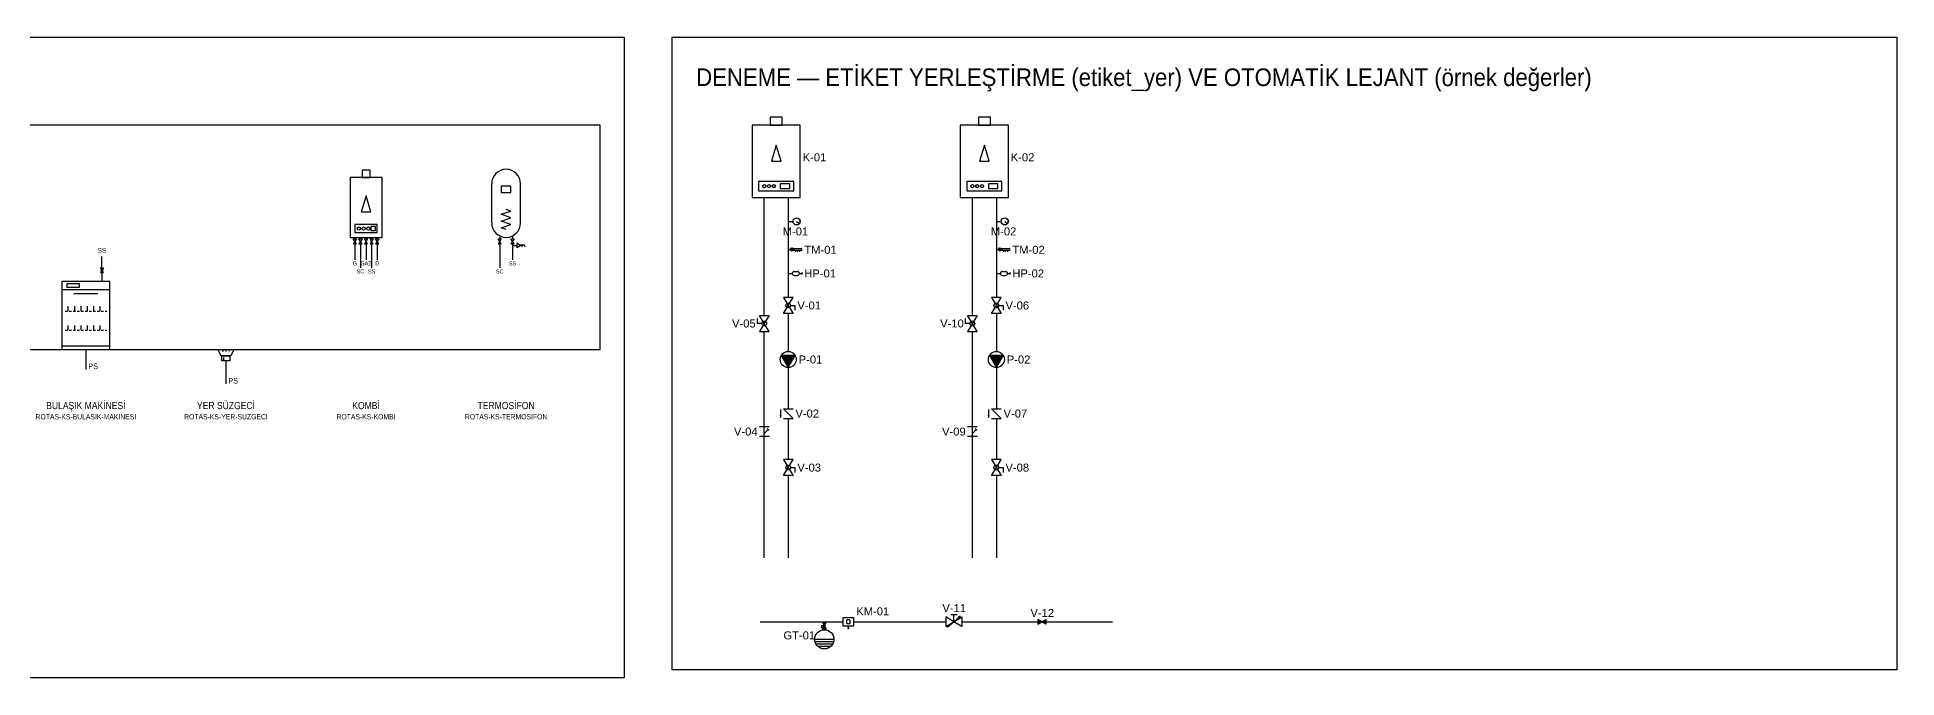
# Model space of a CAD drawing. Header units: centimetres. Extents: x -30 to 10455, y -1638 to 90.
# Drawn here: x 8132 to 10455, y -710 to 90 of the extents above; entities that cross this region are included whole.
import ezdxf
from ezdxf.enums import TextEntityAlignment as Align

# ---------------------------------------------------------------- set-up
doc = ezdxf.new("R2010")
doc.units = ezdxf.units.CM
doc.linetypes.add('DASHED', pattern=[1.524, 1.27, -0.254])
for name, color, linetype in [('ROTAS-DOGALGAZ-BORU', 2, 'Continuous'), ('ROTAS-ISITMA-DONUS', 30, 'DASHED'), ('ROTAS-ISITMA-GIDIS', 10, 'Continuous'), ('ROTAS-ISITMA-SEMBOL', 1, 'Continuous'), ('ROTAS-KAT-BANDI', 8, 'Continuous'), ('ROTAS-LEJANT-BASLIK', 5, 'Continuous'), ('ROTAS-LEJANT-YAZI', 7, 'Continuous'), ('ROTAS-PAFTA', 8, 'Continuous'), ('ROTAS-SEMBOL-NO', 3, 'Continuous'), ('ROTAS-SIHHI-ARMATUR', 2, 'Continuous'), ('ROTAS-SIHHI-PIS-SU', 6, 'Continuous'), ('ROTAS-SIHHI-SICAK-SU', 1, 'DASHED'), ('ROTAS-SIHHI-SOGUK-SU', 5, 'Continuous')]:
    doc.layers.add(name, color=color, linetype=linetype)
doc.styles.add('ROTAS', font='arial.ttf')

# ---------------------------------------------------------------- blocks, each defined once
blk = doc.blocks.new('ROTAS-KS-BULASIK-MAKINESI')
for p, q in [((20, 96), (20, 85)), ((-30, 75), (30, 75)), ((-15, 70), (15, 70)), ((-26, 48), (-23, 48)), ((-22, 48), (-22, 54)), ((-21, 48), (-18, 48)), ((-16, 48), (-13, 48)), ((-14, 48), (-14, 54)), ((-11, 48), (-8, 48)), ((-6, 48), (-6, 54)), ((-6, 48), (-3, 48)), ((-1, 48), (2, 48)), ((2, 48), (2, 54)), ((4, 48), (7, 48)), ((9, 48), (12, 48)), ((10, 48), (10, 54)), ((14, 48), (17, 48)), ((18, 48), (18, 54)), ((19, 48), (22, 48)), ((24, 48), (26, 48)), ((-26, 24), (-23, 24)), ((-22, 24), (-22, 30)), ((-21, 24), (-18, 24)), ((-16, 24), (-13, 24)), ((-14, 24), (-14, 30)), ((-11, 24), (-8, 24)), ((-6, 24), (-6, 30)), ((-6, 24), (-3, 24)), ((-1, 24), (2, 24)), ((2, 24), (2, 30)), ((4, 24), (7, 24)), ((9, 24), (12, 24)), ((10, 24), (10, 30)), ((14, 24), (17, 24)), ((18, 24), (18, 30)), ((19, 24), (22, 24)), ((24, 24), (26, 24))]:
    blk.add_line(p, q)
for points in [[(18.2, 102), (21.8, 102), (20, 99)], [(18.2, 96), (21.8, 96), (20, 99)], [(-30, 0), (30, 0), (30, 85), (-30, 85)], [(-24, 78), (-8, 78), (-8, 82), (-24, 82)], [(-30, 0), (30, 0), (30, 4), (-30, 4)]]:
    blk.add_lwpolyline(points, close=True)
blk.add_circle((20, 99), 0.9)
at = {"style": 'ROTAS'}
for tag, p, height in [('CAP', (32, 40), 8), ('NO', (32, 52), 10)]:
    blk.add_attdef(tag, p, '', height=height, dxfattribs=at)
blk = doc.blocks.new('ROTAS-KS-YER-SUZGECI')
for p, q in [((-5, 0), (-3.5, -2.5)), ((0, 0), (0, -2.5)), ((5, 0), (3.5, -2.5)), ((-2.5, -14), (-2.5, -10)), ((0, -14), (0, -18))]:
    blk.add_line(p, q)
for points in [[(-10, 0), (10, 0), (6, -8), (-6, -8)], [(-5, -8), (5, -8), (5, -14), (-5, -14)]]:
    blk.add_lwpolyline(points, close=True)
at = {"style": 'ROTAS'}
for tag, p, height in [('NO', (12, -8), 10), ('CAP', (12, -20), 8)]:
    blk.add_attdef(tag, p, '', height=height, dxfattribs=at)
blk = doc.blocks.new('ROTAS-KS-KOMBI')
for p, q in [((-14, 140), (-14, 138)), ((-7, 140), (-7, 138)), ((0, 140), (0, 138)), ((7, 140), (7, 138)), ((14, 140), (14, 138)), ((-14, 132), (-14, 126)), ((-7, 132), (-7, 126)), ((0, 132), (0, 126)), ((7, 132), (7, 126)), ((14, 132), (14, 126))]:
    blk.add_line(p, q)
for points in [[(-20, 140), (20, 140), (20, 215), (-20, 215)], [(-5, 215), (5, 215), (5, 224), (-5, 224)], [(-6, 172), (6, 172), (0, 192)], [(-14, 146), (14, 146), (14, 156), (-14, 156)], [(6, 148.5), (12, 148.5), (12, 153.5), (6, 153.5)], [(-16, 138), (-12, 138), (-14, 135)], [(-16, 132), (-12, 132), (-14, 135)], [(-9, 138), (-5, 138), (-7, 135)], [(-9, 132), (-5, 132), (-7, 135)], [(-2, 138), (2, 138), (0, 135)], [(-2, 132), (2, 132), (0, 135)], [(5, 138), (9, 138), (7, 135)], [(5, 132), (9, 132), (7, 135)], [(12, 138), (16, 138), (14, 135)], [(12, 132), (16, 132), (14, 135)]]:
    blk.add_lwpolyline(points, close=True)
for centre in [(-9, 151), (-3, 151), (3, 151)]:
    blk.add_circle(centre, 2)
at = {"style": 'ROTAS'}
for tag, p, height in [('NO', (22, 176), 10), ('CAP', (22, 164), 8)]:
    blk.add_attdef(tag, p, '', height=height, dxfattribs=at)
blk = doc.blocks.new('ROTAS-KS-TERMOSIFON')
for p, q in [((-18, 158), (-18, 207)), ((18, 158), (18, 207)), ((-8, 141.9), (-8, 138)), ((8, 141.9), (8, 138)), ((-8, 132), (-8, 126)), ((8, 132), (8, 126)), ((8, 130), (14, 130))]:
    blk.add_line(p, q)
for points in [[(-6, 196), (6, 196), (6, 204), (-6, 204)], [(-10, 138), (-6, 138), (-8, 135)], [(-10, 132), (-6, 132), (-8, 135)], [(6, 138), (10, 138), (8, 135)], [(6, 132), (10, 132), (8, 135)], [(14, 127), (14, 133), (18, 130)]]:
    blk.add_lwpolyline(points, close=True)
for points in [[(0, 150), (-6, 152.1), (6, 156.2), (-6, 160.4), (6, 164.6), (-6, 168.8), (6, 172.9), (0, 175)], [(18, 130), (18.8, 131.5), (20.2, 128.5), (21.8, 131.5), (23.2, 128.5), (24, 130)]]:
    blk.add_lwpolyline(points)
for centre, start, end in [((0, 207), 0, 180), ((0, 158), 180, 360)]:
    blk.add_arc(centre, 18, start, end)
at = {"style": 'ROTAS'}
for tag, p, height in [('NO', (26, 176.5), 10), ('CAP', (26, 164.5), 8)]:
    blk.add_attdef(tag, p, '', height=height, dxfattribs=at)
blk = doc.blocks.new('ROTAS-IS-KAZAN')
for points in [[(-7.5, 90), (7.5, 90), (7.5, 100), (-7.5, 100)], [(-30, 0), (30, 0), (30, 90), (-30, 90)], [(-6, 45), (6, 45), (0, 65)], [(-22, 8), (22, 8), (22, 20), (-22, 20)], [(5, 11), (17, 11), (17, 17), (5, 17)]]:
    blk.add_lwpolyline(points, close=True)
for centre in [(-15, 14), (-9, 14), (-3, 14)]:
    blk.add_circle(centre, 2)
at = {"style": 'ROTAS'}
for tag, p, height in [('CAP', (32, 39), 8), ('NO', (32, 51), 10)]:
    blk.add_attdef(tag, p, '', height=height, dxfattribs=at)
blk = doc.blocks.new('ROTAS-SB-KURESEL-VANA')
for p, q in [((0, 3), (0, 8.4)), ((0, 8.4), (6, 8.4))]:
    blk.add_line(p, q)
for points in [[(-10, 6), (-10, -6), (0, 0)], [(10, 6), (10, -6), (0, 0)]]:
    blk.add_lwpolyline(points, close=True)
blk.add_circle((0, 0), 3)
at = {"style": 'ROTAS'}
for tag, p, height in [('NO', (12, 2.2), 10), ('CAP', (12, -9.8), 8)]:
    blk.add_attdef(tag, p, '', height=height, dxfattribs=at)
blk = doc.blocks.new('ROTAS-IS-POMPA')
h = blk.add_hatch(color=256)
h.dxf.hatch_style = 1
h.paths.add_polyline_path([(10, 0), (-5, 8.7), (-5, -8.7)])
blk.add_lwpolyline([(10, 0), (-5, 8.7), (-5, -8.7)], close=True)
blk.add_circle((0, 0), 10)
at = {"style": 'ROTAS'}
for tag, p, height in [('NO', (12, 1), 10), ('CAP', (12, -11), 8)]:
    blk.add_attdef(tag, p, '', height=height, dxfattribs=at)
blk = doc.blocks.new('ROTAS-SB-CEKVALF')
h = blk.add_hatch(color=256)
h.dxf.hatch_style = 1
h.paths.add_polyline_path([(5, -9.6), (2.6, -9), (2.6, -10.2)])
for p, q in [((-6, -6), (-6, 6)), ((-6, -6), (6, 6)), ((6, -6), (6, 6)), ((-5, -9.6), (5, -9.6))]:
    blk.add_line(p, q)
blk.add_lwpolyline([(5, -9.6), (2.6, -9), (2.6, -10.2)], close=True)
at = {"style": 'ROTAS'}
for tag, p, height in [('NO', (8, -1.1), 10), ('CAP', (8, -13.1), 8)]:
    blk.add_attdef(tag, p, '', height=height, dxfattribs=at)
blk = doc.blocks.new('ROTAS-SB-PISLIK-TUTUCU')
for p, q in [((-6, -6), (-6, 6)), ((-6, 0), (6, 0)), ((-2.4, 0), (2.5, -4.9)), ((6, -6), (6, 6)), ((1.3, -6.2), (3.8, -3.7))]:
    blk.add_line(p, q)
at = {"style": 'ROTAS'}
for tag, p, height in [('NO', (8, 0.9), 10), ('CAP', (8, -11.1), 8)]:
    blk.add_attdef(tag, p, '', height=height, dxfattribs=at)
blk = doc.blocks.new('ROTAS-IS-MANOMETRE')
for p, q in [((-3.1, 12.3), (-3.9, 12.8)), ((-1.8, 13.6), (-2.2, 14.4)), ((0, 14.1), (0, 15)), ((0, 10.5), (2.2, 13.1)), ((0, 0), (0, 6)), ((1.8, 13.6), (2.3, 14.4)), ((3.1, 12.3), (3.9, 12.8))]:
    blk.add_line(p, q)
blk.add_circle((0, 10.5), 4.5)
at = {"style": 'ROTAS'}
for tag, p, height in [('CAP', (6.5, -3.5), 8), ('NO', (6.5, 8.5), 10)]:
    blk.add_attdef(tag, p, '', height=height, dxfattribs=at)
blk = doc.blocks.new('ROTAS-IS-TERMOMETRE')
h = blk.add_hatch(color=256)
h.dxf.hatch_style = 1
h.paths.add_polyline_path([(2, 4.5), (1.9, 5), (1.7, 5.5), (1.4, 5.9), (1, 6.2), (0.5, 6.4), (0, 6.5), (-0.5, 6.4), (-1, 6.2), (-1.4, 5.9), (-1.7, 5.5), (-1.9, 5), (-2, 4.5), (-1.9, 4), (-1.7, 3.5), (-1.4, 3.1), (-1, 2.8), (-0.5, 2.6), (0, 2.5), (0.5, 2.6), (1, 2.8), (1.4, 3.1), (1.7, 3.5), (1.9, 4)])
for p, q in [((-1.1, 6.2), (-1.1, 16)), ((0, 0), (0, 2.5)), ((1.1, 6.2), (1.1, 16)), ((1.1, 14), (3, 14)), ((1.1, 11.5), (3, 11.5)), ((1.1, 9), (3, 9))]:
    blk.add_line(p, q)
blk.add_circle((0, 4.5), 2)
blk.add_arc((0, 16), 1.1, 0, 180)
at = {"style": 'ROTAS'}
for tag, p, height in [('CAP', (5, -2.4), 8), ('NO', (5, 9.6), 10)]:
    blk.add_attdef(tag, p, '', height=height, dxfattribs=at)
blk = doc.blocks.new('ROTAS-IS-PURJOR')
for p, q in [((-2.5, 7.5), (-2.5, 11.5)), ((-1.5, 17), (1.5, 17)), ((0, 14), (0, 17)), ((0, 0), (0, 5)), ((2.5, 7.5), (2.5, 11.5))]:
    blk.add_line(p, q)
for centre, start, end in [((0, 11.5), 0, 180), ((0, 7.5), 180, 360)]:
    blk.add_arc(centre, 2.5, start, end)
at = {"style": 'ROTAS'}
for tag, p, height in [('CAP', (4.5, -2.5), 8), ('NO', (4.5, 9.5), 10)]:
    blk.add_attdef(tag, p, '', height=height, dxfattribs=at)
blk = doc.blocks.new('ROTAS-IS-KALORIMETRE')
h = blk.add_hatch(color=256)
h.dxf.hatch_style = 1
h.paths.add_polyline_path([(1.3, -8), (1.3, -7.7), (1.1, -7.3), (0.9, -7.1), (0.7, -6.9), (0.3, -6.7), (0, -6.7), (-0.3, -6.7), (-0.7, -6.9), (-0.9, -7.1), (-1.1, -7.3), (-1.3, -7.7), (-1.3, -8), (-1.3, -8.3), (-1.1, -8.7), (-0.9, -8.9), (-0.7, -9.1), (-0.3, -9.3), (0, -9.3), (0.3, -9.3), (0.7, -9.1), (0.9, -8.9), (1.1, -8.7), (1.3, -8.3)])
blk.add_line((0, -5), (0, -6.7))
blk.add_lwpolyline([(-7, -5), (7, -5), (7, 5), (-7, 5)], close=True)
for points in [[(-0.9, -2.8), (-1.8, -1.8), (-1.8, 1.8), (-0.9, 2.8), (0.9, 2.8), (1.8, 1.8), (1.8, -1.8), (0.9, -2.8), (-0.9, -2.8)], [(0.5, -1.4), (2.1, -3.2)]]:
    blk.add_lwpolyline(points)
at = {"style": 'ROTAS'}
for tag, p, height in [('NO', (9, -1.2), 10), ('CAP', (9, -13.2), 8)]:
    blk.add_attdef(tag, p, '', height=height, dxfattribs=at)
blk = doc.blocks.new('ROTAS-IS-BALANS-VANASI')
h = blk.add_hatch(color=256)
h.dxf.hatch_style = 1
h.paths.add_polyline_path([(8, 7), (5.2, 5.6), (6.2, 4.5)])
for p, q in [((-8, -7), (8, 7)), ((-4, 9), (4, 9)), ((0, 0), (0, 9))]:
    blk.add_line(p, q)
for points in [[(-10, 6), (-10, -6), (0, 0)], [(10, 6), (10, -6), (0, 0)], [(8, 7), (5.2, 5.6), (6.2, 4.5)]]:
    blk.add_lwpolyline(points, close=True)
at = {"style": 'ROTAS'}
for tag, p, height in [('NO', (12, 2), 10), ('CAP', (12, -10), 8)]:
    blk.add_attdef(tag, p, '', height=height, dxfattribs=at)
blk = doc.blocks.new('ROTAS-IS-RAKORLU-DONUS')
h = blk.add_hatch(color=256)
h.dxf.hatch_style = 1
h.paths.add_polyline_path([(-5, 3), (-5, -3), (0, 0)])
h = blk.add_hatch(color=256)
h.dxf.hatch_style = 1
h.paths.add_polyline_path([(5, 3), (5, -3), (0, 0)])
for points in [[(-5, 3), (-5, -3), (0, 0)], [(5, 3), (5, -3), (0, 0)]]:
    blk.add_lwpolyline(points, close=True)
at = {"style": 'ROTAS'}
for tag, p, height in [('NO', (7, 1), 10), ('CAP', (7, -11), 8)]:
    blk.add_attdef(tag, p, '', height=height, dxfattribs=at)
blk = doc.blocks.new('ROTAS-IS-GENLESME-TANKI')
for p, q in [((-11.6, 25), (11.6, 25)), ((-10.4, 28), (10.4, 28)), ((-7.9, 31), (7.9, 31)), ((-12, 22), (12, 22)), ((0, 0), (0, 10)), ((1.2, 5), (3.4, 5)), ((3.4, 5), (3.4, 7.4))]:
    blk.add_line(p, q)
for points in [[(-2.4, 9), (2.4, 9), (0, 5)], [(-2.4, 1), (2.4, 1), (0, 5)]]:
    blk.add_lwpolyline(points, close=True)
for centre, radius in [((0, 22), 12), ((0, 5), 1.2)]:
    blk.add_circle(centre, radius)
at = {"style": 'ROTAS'}
for tag, p, height in [('NO', (14, 18), 10), ('CAP', (14, 6), 8)]:
    blk.add_attdef(tag, p, '', height=height, dxfattribs=at)

msp = doc.modelspace()

# ---------------------------------------------------------------- linework, layer by layer
at = {"layer": 'ROTAS-DOGALGAZ-BORU'}
msp.add_line((8542.5, -174), (8542.5, -188), dxfattribs=at)
at = {"layer": 'ROTAS-ISITMA-DONUS'}
for p, q in [((9040, -257.5), (9040, -110)), ((9300, -257.5), (9300, -110)), ((8556.5, -174), (8556.5, -188)), ((9040, -396.5), (9040, -277.5)), ((9300, -396.5), (9300, -277.5)), ((9040, -560), (9040, -408.5)), ((9300, -560), (9300, -408.5)), ((9035, -640), (9138, -640)), ((9152, -640), (9267, -640)), ((9287, -640), (9382, -640)), ((9392, -640), (9475, -640))]:
    msp.add_line(p, q, dxfattribs=at)
at = {"layer": 'ROTAS-ISITMA-GIDIS'}
for p, q in [((9070, -110), (9070, -235)), ((9330, -110), (9330, -235)), ((8528.5, -174), (8528.5, -188)), ((9070, -255), (9070, -302.5)), ((9330, -255), (9330, -302.5)), ((9070, -322.5), (9070, -374)), ((9330, -322.5), (9330, -374)), ((9070, -386), (9070, -437.5)), ((9330, -386), (9330, -437.5)), ((9070, -457.5), (9070, -560)), ((9330, -457.5), (9330, -560))]:
    msp.add_line(p, q, dxfattribs=at)
at = {"layer": 'ROTAS-KAT-BANDI'}
msp.add_lwpolyline([(6850, -300), (8835, -300), (8835, -20), (6850, -20)], close=True, dxfattribs=at)
at = {"layer": 'ROTAS-PAFTA'}
for points in [[(6820, 90), (8865, 90), (8865, -710), (6820, -710)], [(8925, 90), (10455, 90), (10455, -700), (8925, -700)]]:
    msp.add_lwpolyline(points, close=True, dxfattribs=at)
at = {"layer": 'ROTAS-SIHHI-PIS-SU'}
for p, q in [((8192.5, -300), (8192.5, -325)), ((8367.5, -318), (8367.5, -343))]:
    msp.add_line(p, q, dxfattribs=at)
at = {"layer": 'ROTAS-SIHHI-SICAK-SU'}
for p, q in [((8535.5, -174), (8535.5, -198)), ((8709.5, -174), (8709.5, -198))]:
    msp.add_line(p, q, dxfattribs=at)
at = {"layer": 'ROTAS-SIHHI-SOGUK-SU'}
for p, q in [((8212.5, -198), (8212.5, -184)), ((8549.5, -174), (8549.5, -198)), ((8725.5, -174), (8725.5, -188))]:
    msp.add_line(p, q, dxfattribs=at)

# ---------------------------------------------------------------- block references
at = {"layer": 'ROTAS-ISITMA-SEMBOL'}
ref = msp.add_blockref('ROTAS-IS-KAZAN', (9055, -110), dxfattribs=at)
ref.add_attrib('NO', 'K-01', (9088, -65), dxfattribs={"layer": 'ROTAS-SEMBOL-NO', "height": 10, "style": 'ROTAS'})
ref = msp.add_blockref('ROTAS-IS-KAZAN', (9315, -110), dxfattribs=at)
ref.add_attrib('NO', 'K-02', (9348, -65), dxfattribs={"layer": 'ROTAS-SEMBOL-NO', "height": 10, "style": 'ROTAS'})
ref = msp.add_blockref('ROTAS-IS-MANOMETRE', (9070, -140), dxfattribs=dict(at, rotation=-90))
ref.add_attrib('NO', 'M-01', (9063.1, -157.5), dxfattribs={"layer": 'ROTAS-SEMBOL-NO', "height": 10, "style": 'ROTAS'})
ref = msp.add_blockref('ROTAS-IS-MANOMETRE', (9330, -140), dxfattribs=dict(at, rotation=-90))
ref.add_attrib('NO', 'M-02', (9323.1, -157.5), dxfattribs={"layer": 'ROTAS-SEMBOL-NO', "height": 10, "style": 'ROTAS'})
ref = msp.add_blockref('ROTAS-IS-TERMOMETRE', (9070, -175), dxfattribs=dict(at, rotation=-90))
ref.add_attrib('NO', 'TM-01', (9090.1, -180.5), dxfattribs={"layer": 'ROTAS-SEMBOL-NO', "height": 10, "style": 'ROTAS'})
ref = msp.add_blockref('ROTAS-IS-TERMOMETRE', (9330, -175), dxfattribs=dict(at, rotation=-90))
ref.add_attrib('NO', 'TM-02', (9350.1, -180.5), dxfattribs={"layer": 'ROTAS-SEMBOL-NO', "height": 10, "style": 'ROTAS'})
ref = msp.add_blockref('ROTAS-IS-PURJOR', (9070, -205), dxfattribs=dict(at, rotation=-90))
ref.add_attrib('NO', 'HP-01', (9090, -210), dxfattribs={"layer": 'ROTAS-SEMBOL-NO', "height": 10, "style": 'ROTAS'})
ref = msp.add_blockref('ROTAS-IS-PURJOR', (9330, -205), dxfattribs=dict(at, rotation=-90))
ref.add_attrib('NO', 'HP-02', (9350, -210), dxfattribs={"layer": 'ROTAS-SEMBOL-NO', "height": 10, "style": 'ROTAS'})
ref = msp.add_blockref('ROTAS-SB-KURESEL-VANA', (9070, -245), dxfattribs=dict(at, rotation=-90))
ref.add_attrib('NO', 'V-01', (9081.4, -250), dxfattribs={"layer": 'ROTAS-SEMBOL-NO', "height": 10, "style": 'ROTAS'})
ref = msp.add_blockref('ROTAS-SB-KURESEL-VANA', (9330, -245), dxfattribs=dict(at, rotation=-90))
ref.add_attrib('NO', 'V-06', (9341.4, -250), dxfattribs={"layer": 'ROTAS-SEMBOL-NO', "height": 10, "style": 'ROTAS'})
ref = msp.add_blockref('ROTAS-SB-KURESEL-VANA', (9040, -267.5), dxfattribs=dict(at, rotation=90))
ref.add_attrib('NO', 'V-05', (8999.8, -272.5), dxfattribs={"layer": 'ROTAS-SEMBOL-NO', "height": 10, "style": 'ROTAS'})
ref = msp.add_blockref('ROTAS-SB-KURESEL-VANA', (9300, -267.5), dxfattribs=dict(at, rotation=90))
ref.add_attrib('NO', 'V-10', (9259.8, -272.5), dxfattribs={"layer": 'ROTAS-SEMBOL-NO', "height": 10, "style": 'ROTAS'})
ref = msp.add_blockref('ROTAS-IS-POMPA', (9070, -312.5), dxfattribs=dict(at, rotation=-90))
ref.add_attrib('NO', 'P-01', (9083, -317.5), dxfattribs={"layer": 'ROTAS-SEMBOL-NO', "height": 10, "style": 'ROTAS'})
ref = msp.add_blockref('ROTAS-IS-POMPA', (9330, -312.5), dxfattribs=dict(at, rotation=-90))
ref.add_attrib('NO', 'P-02', (9343, -317.5), dxfattribs={"layer": 'ROTAS-SEMBOL-NO', "height": 10, "style": 'ROTAS'})
ref = msp.add_blockref('ROTAS-SB-CEKVALF', (9070, -380), dxfattribs=dict(at, rotation=-90))
ref.add_attrib('NO', 'V-02', (9079, -385), dxfattribs={"layer": 'ROTAS-SEMBOL-NO', "height": 10, "style": 'ROTAS'})
ref = msp.add_blockref('ROTAS-SB-CEKVALF', (9330, -380), dxfattribs=dict(at, rotation=-90))
ref.add_attrib('NO', 'V-07', (9339, -385), dxfattribs={"layer": 'ROTAS-SEMBOL-NO', "height": 10, "style": 'ROTAS'})
ref = msp.add_blockref('ROTAS-SB-PISLIK-TUTUCU', (9040, -402.5), dxfattribs=dict(at, rotation=90))
ref.add_attrib('NO', 'V-04', (9002.2, -407.5), dxfattribs={"layer": 'ROTAS-SEMBOL-NO', "height": 10, "style": 'ROTAS'})
ref = msp.add_blockref('ROTAS-SB-PISLIK-TUTUCU', (9300, -402.5), dxfattribs=dict(at, rotation=90))
ref.add_attrib('NO', 'V-09', (9262.2, -407.5), dxfattribs={"layer": 'ROTAS-SEMBOL-NO', "height": 10, "style": 'ROTAS'})
ref = msp.add_blockref('ROTAS-SB-KURESEL-VANA', (9070, -447.5), dxfattribs=dict(at, rotation=-90))
ref.add_attrib('NO', 'V-03', (9081.4, -452.5), dxfattribs={"layer": 'ROTAS-SEMBOL-NO', "height": 10, "style": 'ROTAS'})
ref = msp.add_blockref('ROTAS-SB-KURESEL-VANA', (9330, -447.5), dxfattribs=dict(at, rotation=-90))
ref.add_attrib('NO', 'V-08', (9341.4, -452.5), dxfattribs={"layer": 'ROTAS-SEMBOL-NO', "height": 10, "style": 'ROTAS'})
ref = msp.add_blockref('ROTAS-IS-KALORIMETRE', (9145, -640), dxfattribs=at)
ref.add_attrib('NO', 'KM-01', (9155, -632), dxfattribs={"layer": 'ROTAS-SEMBOL-NO', "height": 10, "style": 'ROTAS'})
ref = msp.add_blockref('ROTAS-IS-BALANS-VANASI', (9277, -640), dxfattribs=at)
ref.add_attrib('NO', 'V-11', (9262.6, -628), dxfattribs={"layer": 'ROTAS-SEMBOL-NO', "height": 10, "style": 'ROTAS'})
ref = msp.add_blockref('ROTAS-IS-RAKORLU-DONUS', (9387, -640), dxfattribs=at)
ref.add_attrib('NO', 'V-12', (9372.6, -634), dxfattribs={"layer": 'ROTAS-SEMBOL-NO', "height": 10, "style": 'ROTAS'})
ref = msp.add_blockref('ROTAS-IS-GENLESME-TANKI', (9115, -640), dxfattribs=dict(at, rotation=180))
ref.add_attrib('NO', 'GT-01', (9064, -662), dxfattribs={"layer": 'ROTAS-SEMBOL-NO', "height": 10, "style": 'ROTAS'})
at = {"layer": 'ROTAS-SIHHI-ARMATUR'}
for name, p in [('ROTAS-KS-KOMBI', (8542.5, -300)), ('ROTAS-KS-TERMOSIFON', (8717.5, -300)), ('ROTAS-KS-BULASIK-MAKINESI', (8192.5, -300)), ('ROTAS-KS-YER-SUZGECI', (8367.5, -300))]:
    msp.add_blockref(name, p, dxfattribs=at)

# ---------------------------------------------------------------- texts
at = {"layer": 'ROTAS-DOGALGAZ-BORU', "style": 'ROTAS', "width": 0.85}
msp.add_text('GAZ', height=5, dxfattribs=at).set_placement((8542.5, -190), align=Align.TOP_CENTER)
at = {"layer": 'ROTAS-ISITMA-DONUS', "style": 'ROTAS', "width": 0.85}
msp.add_text('D', height=5, dxfattribs=at).set_placement((8556.5, -190), align=Align.TOP_CENTER)
at = {"layer": 'ROTAS-ISITMA-GIDIS', "style": 'ROTAS', "width": 0.85}
msp.add_text('G', height=5, dxfattribs=at).set_placement((8528.5, -190), align=Align.TOP_CENTER)
at = {"layer": 'ROTAS-LEJANT-BASLIK', "style": 'ROTAS', "width": 0.9}
msp.add_text('DENEME — ETİKET YERLEŞTİRME (etiket_yer) VE OTOMATİK LEJANT (örnek değerler)', height=22, dxfattribs=at).set_placement((8955, 40), align=Align.MIDDLE_LEFT)
at = {"layer": 'ROTAS-LEJANT-YAZI', "style": 'ROTAS'}
for s, height, width, p in [('BULAŞIK MAKİNESİ', 9, 0.85, (8192.5, -370)), ('YER SÜZGECİ', 9, 0.85, (8367.5, -370)), ('KOMBİ', 9, 0.85, (8542.5, -370)), ('TERMOSİFON', 9, 0.85, (8717.5, -370)), ('ROTAS-KS-BULASIK-MAKINESI', 6.5, 0.75, (8192.5, -384)), ('ROTAS-KS-YER-SUZGECI', 6.5, 0.75, (8367.5, -384)), ('ROTAS-KS-KOMBI', 6.5, 0.75, (8542.5, -384)), ('ROTAS-KS-TERMOSIFON', 6.5, 0.75, (8717.5, -384))]:
    msp.add_text(s, height=height, dxfattribs=dict(at, width=width)).set_placement(p, align=Align.MIDDLE_CENTER)
at = {"layer": 'ROTAS-SIHHI-PIS-SU', "style": 'ROTAS', "width": 0.85}
for p in [(8195.5, -321), (8370.5, -339)]:
    msp.add_text('PS', height=7, dxfattribs=at).set_placement(p, align=Align.MIDDLE_LEFT)
at = {"layer": 'ROTAS-SIHHI-SICAK-SU', "style": 'ROTAS', "width": 0.85}
for p in [(8535.5, -200), (8709.5, -200)]:
    msp.add_text('SC', height=5, dxfattribs=at).set_placement(p, align=Align.TOP_CENTER)
at = {"layer": 'ROTAS-SIHHI-SOGUK-SU', "style": 'ROTAS', "width": 0.85}
msp.add_text('SS', height=6, dxfattribs=at).set_placement((8212.5, -181), align=Align.BOTTOM_CENTER)
for p in [(8549.5, -200), (8725.5, -190)]:
    msp.add_text('SS', height=5, dxfattribs=at).set_placement(p, align=Align.TOP_CENTER)

doc.saveas('drawing.dxf')
